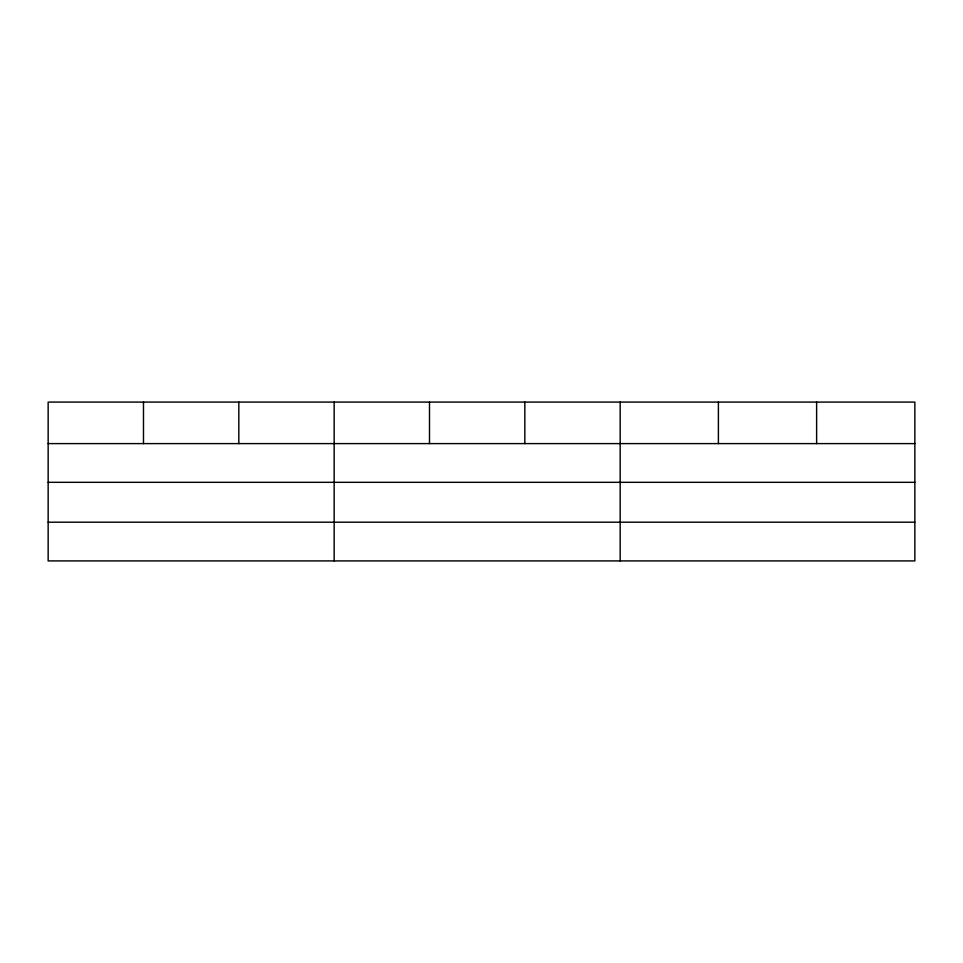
<?xml version="1.0" encoding="UTF-8"?>
<svg xmlns="http://www.w3.org/2000/svg" width="963" height="963" viewBox="0 0 963 963"><rect width="100%" height="100%" fill="white"/><g stroke="black" fill="none" stroke-linecap="round" stroke-linejoin="round"><path stroke-width="1.44" d="M914.85 482.319L914.85 402.089L48.15 402.089L48.15 560.911L914.85 560.911L914.85 482.319L48.15 482.319M48.15 443.606L914.85 443.606M48.15 522.199L914.85 522.199M816.624 402.089L816.624 443.606M718.398 402.089L718.398 443.606M620.172 402.089L620.172 560.911M524.835 402.089L524.835 443.606M429.498 402.089L429.498 443.606M334.161 402.089L334.161 560.911M238.824 402.089L238.824 443.606M143.487 402.089L143.487 443.606"/></g></svg>
